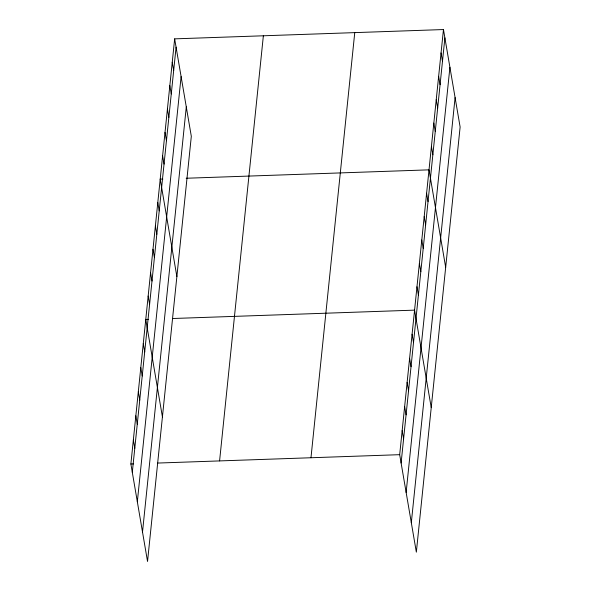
<?xml version="1.0" encoding="UTF-8"?>
<svg xmlns="http://www.w3.org/2000/svg" width="591" height="591" viewBox="0 0 591 591"><rect width="100%" height="100%" fill="white"/><g stroke="black" fill="none" stroke-linecap="round" stroke-linejoin="round"><path stroke-width="0.89" d="M174.655 38.858L191.314 136.322L147.536 561.45L130.877 463.987L174.655 38.858L443.464 29.55L460.123 127.013L416.345 552.142L399.686 454.678L443.464 29.55M132.303 472.32L176.081 47.191M137.334 501.737L181.105 76.608M142.512 532.04L186.291 106.912M219.586 460.914L263.364 35.785M310.977 457.752L354.755 32.623M401.112 463.019L444.89 37.89M406.135 492.429L449.914 67.3M411.314 522.732L455.092 97.604M162.894 179.051L160.205 179.147L176.872 276.61M186.195 178.246L429.014 169.846L445.673 267.309M148.452 319.347L145.763 319.443L162.422 416.906M172.646 318.512L414.572 310.135L431.231 407.598M130.877 463.987L133.566 463.891M157.76 463.056L399.686 454.678M441.056 52.931L442.482 61.272M438.648 76.313L440.073 84.653M436.239 99.694L437.665 108.035M433.831 123.076L435.257 131.416M431.423 146.457L432.848 154.798M426.606 193.227L428.032 201.561M424.198 216.609L425.623 224.942M421.789 239.99L423.215 248.323M419.381 263.372L420.807 271.705M416.98 286.753L418.398 295.094M412.09 334.225L413.515 342.566M409.607 358.316L411.033 366.656M407.125 382.407L408.551 390.747M404.643 406.497L406.069 414.838M402.168 430.588L403.594 438.928M172.247 62.24L173.673 70.573M169.839 85.621L171.264 93.954M167.43 109.003L168.856 117.336M165.022 132.384L166.448 140.717M162.614 155.765L164.039 164.106M157.804 202.528L159.223 210.869M155.396 225.91L156.822 234.25M152.988 249.291L154.414 257.632M150.579 272.673L152.005 281.013M148.171 296.061L149.597 304.395M143.281 343.534L144.706 351.867M140.798 367.624L142.224 375.957M138.324 391.715L139.742 400.048M135.841 415.805L137.267 424.139M133.359 439.896L134.785 448.229"/></g></svg>
